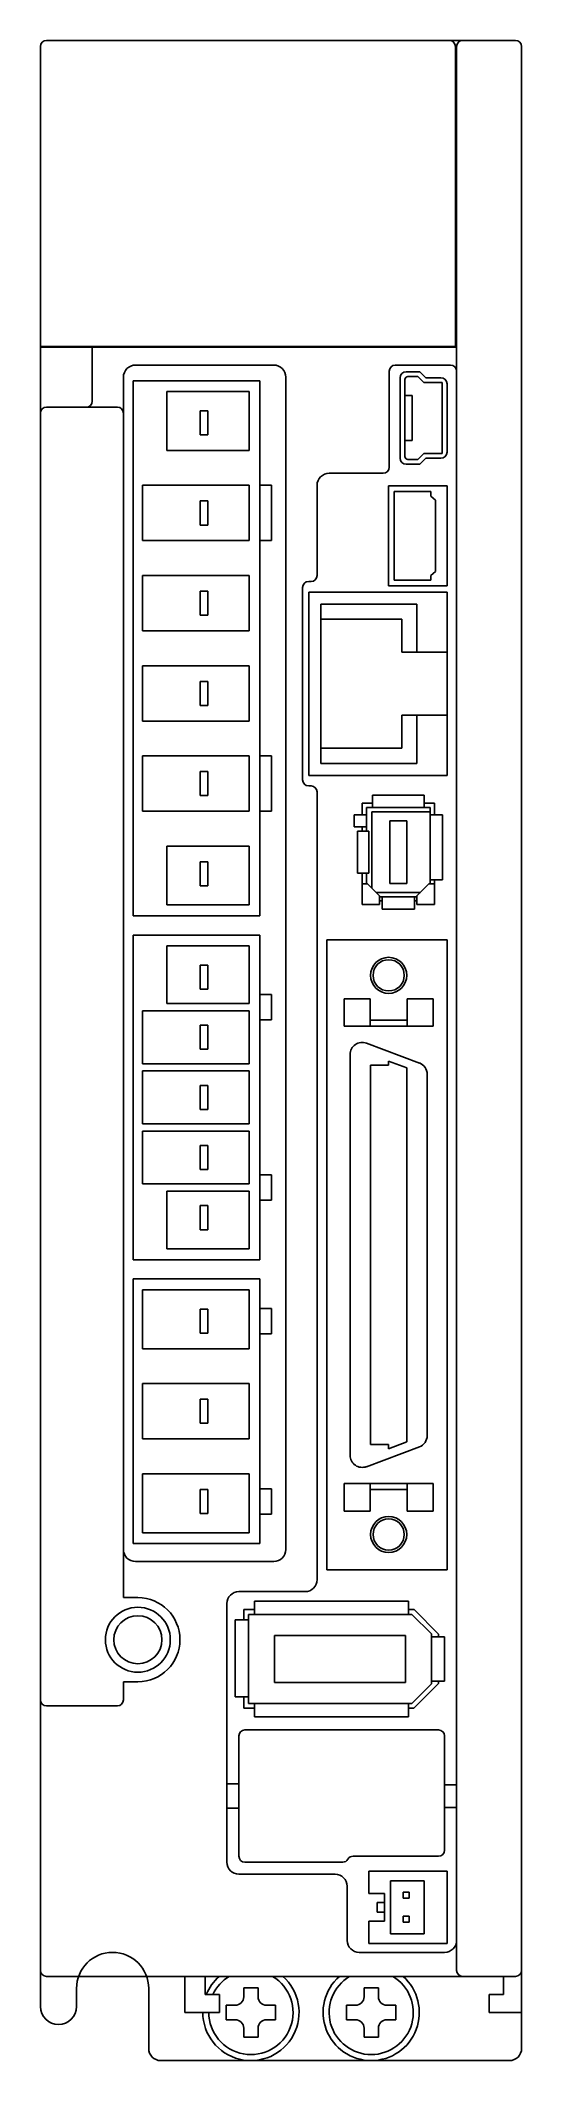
# Model space of a CAD drawing. Extents: x 10 to 50, y 40 to 208.
import ezdxf

# ---------------------------------------------------------------- set-up
doc = ezdxf.new("R2010")
doc.units = 0
doc.header["$MEASUREMENT"] = 0
for name, color, linetype in [('10', 3, 'CONTINUOUS'), ('11', 2, 'CONTINUOUS'), ('12', 7, 'CONTINUOUS')]:
    doc.layers.add(name, color=color, linetype=linetype)

msp = doc.modelspace()

# ---------------------------------------------------------------- linework, layer by layer
at = {"layer": '10', "color": 0}
for p, q in [((44, 208), (49.5, 208)), ((44.6, 47.5), (44.6, 207.5)), ((50, 41), (50, 207.5)), ((10, 47.5), (10, 182.54)), ((10, 182.5), (44.6, 182.5)), ((14.3, 178), (14.3, 182.5)), ((16.9, 78.5), (16.9, 180)), ((17.9, 181), (29.4, 181)), ((30.4, 82.5), (30.4, 180)), ((39, 180.5), (39, 172.5)), ((44.1, 181), (39.5, 181)), ((39.9, 173.25), (39.9, 179.95)), ((40.3, 179.8), (40.3, 173.4)), ((40.4, 180.45), (41.55, 180.45)), ((41.38, 180.05), (40.55, 180.05)), ((41.88, 179.55), (41.38, 180.05)), ((41.55, 180.45), (42.05, 179.95)), ((43.3, 179.95), (42.05, 179.95)), ((17.7, 179.7), (17.7, 135.2)), ((28.25, 179.7), (17.7, 179.7)), ((20.5, 173.9), (20.5, 178.8)), ((20.5, 178.8), (27.35, 178.8)), ((27.35, 178.8), (27.35, 173.9)), ((28.25, 135.2), (28.25, 179.7)), ((40.9, 178.48), (40.3, 178.48)), ((40.9, 178.48), (40.9, 174.73)), ((43.4, 179.55), (41.88, 179.55)), ((43.4, 173.65), (43.4, 179.55)), ((43.8, 179.45), (43.8, 173.75)), ((16.4, 177.5), (10.5, 177.5)), ((23.28, 177.2), (23.28, 175.2)), ((23.92, 177.2), (23.28, 177.2)), ((23.92, 175.2), (23.92, 177.2)), ((23.28, 175.2), (23.92, 175.2)), ((40.3, 174.73), (40.9, 174.73)), ((20.5, 173.9), (27.35, 173.9)), ((40.55, 173.15), (41.38, 173.15)), ((41.38, 173.15), (41.88, 173.65)), ((42.05, 173.25), (41.55, 172.75)), ((41.88, 173.65), (43.4, 173.65)), ((43.3, 173.25), (42.05, 173.25)), ((38.5, 172), (34, 172)), ((41.55, 172.75), (40.4, 172.75)), ((18.5, 166.4), (18.5, 171)), ((27.35, 171), (18.5, 171)), ((23.28, 169.7), (23.28, 167.7)), ((23.92, 169.7), (23.28, 169.7)), ((23.92, 167.7), (23.92, 169.7)), ((27.35, 171), (27.35, 166.4)), ((29.2, 171), (28.25, 171)), ((29.2, 166.4), (29.2, 171)), ((33, 171), (33, 163.5)), ((38.95, 170.95), (38.95, 162.65)), ((38.95, 170.95), (43.8, 170.95)), ((39.4, 170.5), (39.4, 163.1)), ((42.45, 170.5), (39.4, 170.5)), ((42.45, 170.1), (42.45, 170.5)), ((42.85, 169.76), (42.45, 170.1)), ((42.85, 163.84), (42.85, 169.76)), ((43.8, 162.65), (43.8, 170.95)), ((18.5, 166.4), (27.35, 166.4)), ((23.28, 167.7), (23.92, 167.7)), ((28.25, 166.4), (29.2, 166.4)), ((18.5, 158.9), (18.5, 163.5)), ((27.35, 163.5), (18.5, 163.5)), ((27.35, 163.5), (27.35, 158.9)), ((32.5, 163), (32.3, 163)), ((39.4, 163.1), (42.45, 163.1)), ((42.45, 163.5), (42.85, 163.84)), ((42.45, 163.1), (42.45, 163.5)), ((23.28, 162.2), (23.28, 160.2)), ((23.92, 162.2), (23.28, 162.2)), ((23.92, 160.2), (23.92, 162.2)), ((31.8, 162.5), (31.8, 146.5)), ((32.3, 162.12), (32.3, 146.88)), ((43.8, 162.12), (32.3, 162.12)), ((38.95, 162.65), (43.8, 162.65)), ((43.8, 146.88), (43.8, 162.12)), ((23.28, 160.2), (23.92, 160.2)), ((33.3, 161.12), (33.3, 147.88)), ((41.3, 161.12), (33.3, 161.12)), ((33.3, 159.87), (40.05, 159.87)), ((40.05, 157.12), (40.05, 159.87)), ((41.3, 157.12), (41.3, 161.12)), ((18.5, 158.9), (27.35, 158.9)), ((43.8, 157.12), (40.05, 157.12)), ((18.5, 151.4), (18.5, 156)), ((27.35, 156), (18.5, 156)), ((23.28, 154.7), (23.28, 152.7)), ((23.92, 154.7), (23.28, 154.7)), ((23.92, 152.7), (23.92, 154.7)), ((27.35, 156), (27.35, 151.4)), ((18.5, 151.4), (27.35, 151.4)), ((23.28, 152.7), (23.92, 152.7)), ((40.05, 149.13), (40.05, 151.88)), ((40.05, 151.88), (43.8, 151.88)), ((41.3, 147.88), (41.3, 151.88)), ((18.5, 143.9), (18.5, 148.5)), ((27.35, 148.5), (18.5, 148.5)), ((27.35, 148.5), (27.35, 143.9)), ((28.25, 148.5), (29.2, 148.5)), ((29.2, 143.9), (29.2, 148.5)), ((40.05, 149.13), (33.3, 149.13)), ((33.3, 147.88), (41.3, 147.88)), ((23.28, 147.2), (23.28, 145.2)), ((23.92, 147.2), (23.28, 147.2)), ((23.92, 145.2), (23.92, 147.2)), ((32.3, 146.88), (43.8, 146.88)), ((23.28, 145.2), (23.92, 145.2)), ((32.5, 146), (32.3, 146)), ((33, 145.5), (33, 80)), ((36.75, 143.59), (36.75, 144.56)), ((37.6, 144.56), (36.75, 144.56)), ((37.6, 144.21), (37.6, 145.24)), ((37.6, 145.24), (41.9, 145.24)), ((41.9, 144.21), (41.9, 145.24)), ((42.75, 144.56), (41.9, 144.56)), ((42.75, 143.59), (42.75, 144.56)), ((18.5, 143.9), (27.35, 143.9)), ((28.25, 143.9), (29.2, 143.9)), ((36.07, 142.6), (36.07, 143.59)), ((36.07, 143.59), (37.1, 143.59)), ((37.1, 144.21), (37.1, 142.25)), ((37.1, 144.21), (42.4, 144.21)), ((37.55, 137.5), (37.55, 143.86)), ((42.4, 143.86), (37.55, 143.86)), ((39.04, 143.11), (39.04, 137.89)), ((39.04, 143.11), (40.46, 143.11)), ((40.46, 143.11), (40.46, 137.89)), ((42.4, 137.85), (42.4, 144.21)), ((42.4, 143.59), (43.43, 143.59)), ((43.43, 143.59), (43.43, 138.2)), ((36.07, 142.6), (37.1, 142.6)), ((36.37, 138.75), (36.37, 142.25)), ((36.37, 142.25), (37.3, 142.25)), ((36.75, 142.25), (36.75, 142.6)), ((37.3, 138.75), (37.3, 142.25)), ((20.5, 136.1), (20.5, 141)), ((27.35, 141), (20.5, 141)), ((23.28, 139.7), (23.28, 137.7)), ((23.92, 139.7), (23.28, 139.7)), ((23.92, 137.7), (23.92, 139.7)), ((27.35, 141), (27.35, 136.1)), ((36.37, 138.75), (37.3, 138.75)), ((36.75, 136.13), (36.75, 138.75)), ((37.2, 137.85), (36.75, 137.85)), ((37.1, 138.75), (37.1, 137.85)), ((38.2, 136.85), (37.2, 137.85)), ((39.04, 137.89), (40.46, 137.89)), ((42.3, 137.85), (41.3, 136.85)), ((42.3, 137.85), (42.75, 137.85)), ((42.4, 138.2), (43.43, 138.2)), ((42.75, 136.13), (42.75, 138.2)), ((20.5, 136.1), (27.35, 136.1)), ((23.28, 137.7), (23.92, 137.7)), ((38.2, 136.13), (36.75, 136.13)), ((41.6, 137.15), (37.91, 137.15)), ((38.2, 136.85), (38.2, 136.13)), ((38.2, 136.79), (41.3, 136.79)), ((38.2, 136.45), (38.4, 136.45)), ((38.4, 135.76), (38.4, 136.79)), ((41.1, 135.76), (41.1, 136.79)), ((41.1, 136.45), (41.3, 136.45)), ((41.3, 136.13), (41.3, 136.85)), ((42.75, 136.13), (41.3, 136.13)), ((28.25, 135.2), (17.7, 135.2)), ((41.1, 135.76), (38.4, 135.76)), ((17.7, 133.6), (17.7, 106.6)), ((28.25, 133.6), (17.7, 133.6)), ((28.25, 106.6), (28.25, 133.6)), ((33.8, 80.8), (33.8, 133.2)), ((33.8, 133.2), (43.8, 133.2)), ((43.8, 80.8), (43.8, 133.2)), ((20.5, 127.9), (20.5, 132.7)), ((20.5, 132.7), (27.35, 132.7)), ((23.28, 131.1), (23.28, 129.1)), ((23.92, 131.1), (23.28, 131.1)), ((23.92, 129.1), (23.92, 131.1)), ((27.35, 132.7), (27.35, 127.9)), ((20.5, 127.9), (27.35, 127.9)), ((23.28, 129.1), (23.92, 129.1)), ((29.2, 128.65), (28.25, 128.65)), ((29.2, 126.55), (29.2, 128.65)), ((35.25, 126.03), (35.25, 128.3)), ((35.25, 128.3), (37.4, 128.3)), ((37.4, 128.3), (37.4, 126.03)), ((40.5, 128.3), (42.65, 128.3)), ((40.5, 126.03), (40.5, 128.3)), ((42.65, 128.3), (42.65, 126.03)), ((18.5, 122.9), (18.5, 127.3)), ((27.35, 127.3), (18.5, 127.3)), ((23.28, 126.1), (23.28, 124.1)), ((23.92, 126.1), (23.28, 126.1)), ((23.92, 124.1), (23.92, 126.1)), ((27.35, 127.3), (27.35, 122.9)), ((28.25, 126.55), (29.2, 126.55)), ((35.25, 126.03), (42.65, 126.03)), ((40.5, 126.53), (37.4, 126.53)), ((41.5, 122.96), (37.1, 124.61)), ((18.5, 122.9), (27.35, 122.9)), ((23.28, 124.1), (23.92, 124.1)), ((35.75, 123.67), (35.75, 90.33)), ((38.95, 122.78), (37.45, 122.78)), ((37.45, 122.78), (37.45, 91.23)), ((40.45, 122.55), (38.95, 123.12)), ((38.95, 123.12), (38.95, 122.78)), ((18.5, 117.9), (18.5, 122.3)), ((27.35, 122.3), (18.5, 122.3)), ((23.28, 121.1), (23.28, 119.1)), ((23.92, 121.1), (23.28, 121.1)), ((23.92, 119.1), (23.92, 121.1)), ((27.35, 122.3), (27.35, 117.9)), ((40.45, 91.45), (40.45, 122.55)), ((42.15, 91.97), (42.15, 122.03)), ((18.5, 117.9), (27.35, 117.9)), ((23.28, 119.1), (23.92, 119.1)), ((18.5, 112.9), (18.5, 117.3)), ((27.35, 117.3), (18.5, 117.3)), ((23.28, 116.1), (23.28, 114.1)), ((23.92, 116.1), (23.28, 116.1)), ((23.92, 114.1), (23.92, 116.1)), ((27.35, 117.3), (27.35, 112.9)), ((18.5, 112.9), (27.35, 112.9)), ((23.28, 114.1), (23.92, 114.1)), ((28.25, 113.65), (29.2, 113.65)), ((29.2, 111.55), (29.2, 113.65)), ((27.35, 112.3), (20.5, 112.3)), ((20.5, 107.5), (20.5, 112.3)), ((23.92, 111.1), (23.28, 111.1)), ((23.28, 111.1), (23.28, 109.1)), ((23.92, 109.1), (23.92, 111.1)), ((27.35, 112.3), (27.35, 107.5)), ((28.25, 111.55), (29.2, 111.55)), ((23.28, 109.1), (23.92, 109.1)), ((28.25, 106.6), (17.7, 106.6)), ((20.5, 107.5), (27.35, 107.5)), ((28.25, 105), (17.7, 105)), ((17.7, 105), (17.7, 83)), ((28.25, 83), (28.25, 105)), ((18.5, 104.1), (27.35, 104.1)), ((18.5, 99.2), (18.5, 104.1)), ((23.28, 102.5), (23.92, 102.5)), ((23.28, 100.5), (23.28, 102.5)), ((23.92, 102.5), (23.92, 100.5)), ((27.35, 104.1), (27.35, 99.2)), ((29.2, 102.55), (28.25, 102.55)), ((29.2, 100.45), (29.2, 102.55)), ((18.5, 99.2), (27.35, 99.2)), ((23.92, 100.5), (23.28, 100.5)), ((28.25, 100.45), (29.2, 100.45)), ((27.35, 96.3), (18.5, 96.3)), ((18.5, 91.7), (18.5, 96.3)), ((27.35, 96.3), (27.35, 91.7)), ((23.28, 95), (23.92, 95)), ((23.28, 93), (23.28, 95)), ((23.92, 95), (23.92, 93)), ((23.92, 93), (23.28, 93)), ((18.5, 91.7), (27.35, 91.7)), ((37.1, 89.39), (41.5, 91.04)), ((37.45, 91.23), (38.95, 91.23)), ((40.45, 91.45), (38.95, 90.88)), ((38.95, 91.23), (38.95, 90.88)), ((27.35, 88.8), (18.5, 88.8)), ((18.5, 83.9), (18.5, 88.8)), ((23.28, 87.5), (23.92, 87.5)), ((23.28, 85.5), (23.28, 87.5)), ((23.92, 87.5), (23.92, 85.5)), ((27.35, 88.8), (27.35, 83.9)), ((28.25, 87.55), (29.2, 87.55)), ((29.2, 85.45), (29.2, 87.55)), ((35.25, 87.98), (42.65, 87.98)), ((35.25, 87.98), (35.25, 85.7)), ((37.4, 85.7), (37.4, 87.98)), ((40.5, 87.48), (37.4, 87.48)), ((40.5, 87.98), (40.5, 85.7)), ((42.65, 85.7), (42.65, 87.98)), ((35.25, 85.7), (37.4, 85.7)), ((40.5, 85.7), (42.65, 85.7)), ((23.92, 85.5), (23.28, 85.5)), ((28.25, 85.45), (29.2, 85.45)), ((28.25, 83), (17.7, 83)), ((18.5, 83.9), (27.35, 83.9)), ((17.9, 81.5), (29.4, 81.5)), ((33.8, 80.8), (43.8, 80.8)), ((32, 79), (26.5, 79)), ((18.1, 78.5), (16.9, 78.5)), ((25.5, 78), (25.5, 56.5)), ((26.9, 77.5), (27.8, 77.5)), ((26.9, 76.65), (26.9, 77.5)), ((27.8, 78.2), (40.6, 78.2)), ((27.8, 77.1), (27.8, 78.2)), ((40.6, 77.11), (40.6, 78.2)), ((40.63, 77.5), (41.07, 77.5)), ((41.07, 77.5), (43.1, 75.47)), ((26.2, 76.65), (27.3, 76.65)), ((26.2, 70.25), (26.2, 76.65)), ((27.3, 77.1), (40.89, 77.1)), ((27.3, 69.7), (27.3, 77.1)), ((42.5, 75.49), (40.89, 77.1)), ((40.35, 75.35), (29.45, 75.35)), ((29.45, 71.45), (29.45, 75.35)), ((40.35, 71.45), (40.35, 75.35)), ((42.5, 71.32), (42.5, 75.49)), ((42.51, 75.25), (43.6, 75.25)), ((43.1, 75.25), (43.1, 75.47)), ((43.6, 75.25), (43.6, 71.55)), ((16.9, 71.5), (18.1, 71.5)), ((16.9, 70), (16.9, 71.5)), ((40.35, 71.45), (29.45, 71.45)), ((40.89, 69.7), (42.5, 71.32)), ((43.1, 71.35), (41.05, 69.3)), ((42.51, 71.55), (43.6, 71.55)), ((43.1, 71.35), (43.1, 71.55)), ((10.5, 69.5), (16.4, 69.5)), ((26.2, 70.25), (27.3, 70.25)), ((26.9, 69.3), (26.9, 70.25)), ((26.9, 69.3), (27.8, 69.3)), ((27.3, 69.7), (40.89, 69.7)), ((27.8, 68.6), (27.8, 69.7)), ((40.6, 68.6), (40.6, 69.7)), ((40.6, 69.3), (41.05, 69.3)), ((43.1, 67.5), (27, 67.5)), ((40.6, 68.6), (27.8, 68.6)), ((26.5, 67), (26.5, 57)), ((43.6, 57.5), (43.6, 67)), ((25.5, 63.02), (26.5, 63.02)), ((43.6, 62.94), (44.6, 62.94)), ((26.5, 60.98), (25.5, 60.98)), ((44.6, 61.06), (43.6, 61.06)), ((34.5, 55.5), (26.5, 55.5)), ((27, 56.5), (35.13, 56.5)), ((43.1, 57), (36, 57)), ((43.8, 55.75), (37.3, 55.75)), ((37.3, 55.75), (37.3, 53.9)), ((43.8, 49.75), (43.8, 55.75)), ((35.5, 54.5), (35.5, 50)), ((37.3, 53.9), (38.6, 53.9)), ((38.6, 53.9), (38.6, 51.6)), ((39.1, 54.95), (41.9, 54.95)), ((39.1, 50.55), (39.1, 54.95)), ((40.65, 54), (40.15, 54)), ((40.15, 54), (40.15, 53.5)), ((40.65, 53.5), (40.65, 54)), ((41.9, 54.95), (41.9, 50.55)), ((38.6, 53.15), (38, 53.15)), ((38, 53.15), (38, 52.35)), ((38.6, 52.35), (38, 52.35)), ((40.15, 53.5), (40.65, 53.5)), ((38.6, 51.6), (37.3, 51.6)), ((37.3, 51.6), (37.3, 49.75)), ((41.9, 50.55), (39.1, 50.55)), ((40.65, 52), (40.15, 52)), ((40.15, 52), (40.15, 51.5)), ((40.15, 51.5), (40.65, 51.5)), ((40.65, 51.5), (40.65, 52)), ((43.6, 49), (36.5, 49)), ((43.8, 49.75), (37.3, 49.75)), ((10.5, 47), (49.5, 47)), ((22, 44), (22, 47)), ((23.7, 47), (23.7, 45.5)), ((23.7, 45.5), (24.9, 45.5)), ((24.9, 45.5), (24.9, 44)), ((26.9, 46.05), (26.9, 45.3)), ((28.1, 46.05), (26.9, 46.05)), ((28.1, 46.05), (28.1, 45.3)), ((36.9, 46.05), (36.9, 45.3)), ((38.1, 46.05), (36.9, 46.05)), ((38.1, 46.05), (38.1, 45.3)), ((47.3, 45.5), (48.5, 45.5)), ((47.3, 44), (47.3, 45.5)), ((48.5, 45.5), (48.5, 47)), ((22, 44), (24.9, 44)), ((26.2, 44.6), (25.45, 44.6)), ((25.45, 44.6), (25.45, 43.4)), ((29.55, 44.6), (28.8, 44.6)), ((29.55, 44.6), (29.55, 43.4)), ((36.2, 44.6), (35.45, 44.6)), ((35.45, 44.6), (35.45, 43.4)), ((39.55, 44.6), (38.8, 44.6)), ((39.55, 44.6), (39.55, 43.4)), ((47.3, 44), (50, 44)), ((26.2, 43.4), (25.45, 43.4)), ((26.9, 42.7), (26.9, 41.95)), ((28.1, 42.7), (28.1, 41.95)), ((29.55, 43.4), (28.8, 43.4)), ((36.2, 43.4), (35.45, 43.4)), ((36.9, 42.7), (36.9, 41.95)), ((38.1, 42.7), (38.1, 41.95)), ((39.55, 43.4), (38.8, 43.4)), ((28.1, 41.95), (26.9, 41.95)), ((38.1, 41.95), (36.9, 41.95)), ((49, 40), (20, 40))]:
    msp.add_line(p, q, dxfattribs=at)
for centre, radius in [((38.95, 130.25), 1.5), ((38.95, 130.25), 1.3), ((38.95, 83.75), 1.5), ((38.95, 83.75), 1.3), ((18.1, 75), 2.7), ((18.1, 75), 2)]:
    msp.add_circle(centre, radius, dxfattribs=at)
for centre, radius, start, end in [((45.1, 207.5), 0.5, 90, 180), ((49.5, 207.5), 0.5, 0, 90), ((17.9, 180), 1, 90, 180), ((29.4, 180), 1, 0, 90), ((39.5, 180.5), 0.5, 90, 180), ((40.4, 179.95), 0.5, 90, 180), ((40.55, 179.8), 0.25, 90, 180), ((43.3, 179.45), 0.5, 0, 90), ((44.1, 180.5), 0.5, 0, 90), ((10.5, 177), 0.5, 90, 180), ((13.8, 178), 0.5, 270, 0), ((16.4, 177), 0.5, 0, 90), ((40.4, 173.25), 0.5, 180, 270), ((40.55, 173.4), 0.25, 180, 270), ((43.3, 173.75), 0.5, 270, 0), ((34, 171), 1, 90, 180), ((38.5, 172.5), 0.5, 270, 0), ((32.3, 162.5), 0.5, 90, 180), ((32.5, 163.5), 0.5, 270, 0), ((32.3, 146.5), 0.5, 180, 270), ((32.5, 145.5), 0.5, 0, 90), ((36.75, 123.67), 1, 69.476, 180), ((41.15, 122.03), 1, 0, 69.476), ((41.15, 91.97), 1, 290.524, 0), ((36.75, 90.33), 1, 180, 290.524), ((17.9, 82.5), 1, 180, 270), ((29.4, 82.5), 1, 270, 0), ((26.5, 78), 1, 90, 180), ((32, 80), 1, 270, 0), ((18.1, 75), 3.5, 270, 90), ((10.5, 70), 0.5, 180, 270), ((16.4, 70), 0.5, 270, 0), ((27, 67), 0.5, 90, 180), ((43.1, 67), 0.5, 0, 90), ((43.1, 57.5), 0.5, 270, 0), ((26.5, 56.5), 1, 180, 270), ((27, 57), 0.5, 180, 270), ((34.5, 54.5), 1, 0, 90), ((35.13, 57), 0.5, 270, 330), ((36, 56.5), 0.5, 90, 150), ((36.5, 50), 1, 180, 270), ((43.6, 50), 1, 270, 0), ((10.5, 47.5), 0.5, 180, 270), ((45.1, 47.5), 0.5, 180, 270), ((49.5, 47.5), 0.5, 270, 0), ((27.5, 44), 4, 180, 48.5904), ((27.5, 44), 4, 131.4096, 157.9757), ((27.5, 44), 3.5, 180, 58.9973), ((27.5, 44), 3.5, 121.0027, 154.6231), ((37.5, 44), 4, 131.4096, 48.5904), ((37.5, 44), 3.5, 121.0027, 58.9973), ((26.2, 45.3), 0.7, 270, 0), ((28.8, 45.3), 0.7, 180, 270), ((36.2, 45.3), 0.7, 270, 0), ((38.8, 45.3), 0.7, 180, 270), ((26.2, 42.7), 0.7, 0, 90), ((28.8, 42.7), 0.7, 90, 180), ((36.2, 42.7), 0.7, 0, 90), ((38.8, 42.7), 0.7, 90, 180), ((49, 41), 1, 270.0332, 0)]:
    msp.add_arc(centre, radius, start, end, dxfattribs=at)
at = {"layer": '11', "color": 0}
for p, q in [((10, 182.54), (10, 207.5)), ((10.5, 208), (44, 208)), ((44.5, 182.54), (44.5, 207.5)), ((44.5, 182.54), (10, 182.54))]:
    msp.add_line(p, q, dxfattribs=at)
for centre, start, end in [((10.5, 207.5), 90, 180), ((44, 207.5), 0, 90)]:
    msp.add_arc(centre, 0.5, start, end, dxfattribs=at)
at = {"layer": '12', "color": 0}
for p, q in [((10, 47.5), (10, 44.5)), ((13, 46), (13, 44.5)), ((19, 41), (19, 46))]:
    msp.add_line(p, q, dxfattribs=at)
for centre, radius, start, end in [((16, 46), 3, 0, 180), ((11.5, 44.5), 1.5, 180, 0), ((20, 41), 1, 180, 270)]:
    msp.add_arc(centre, radius, start, end, dxfattribs=at)

doc.saveas('drawing.dxf')
